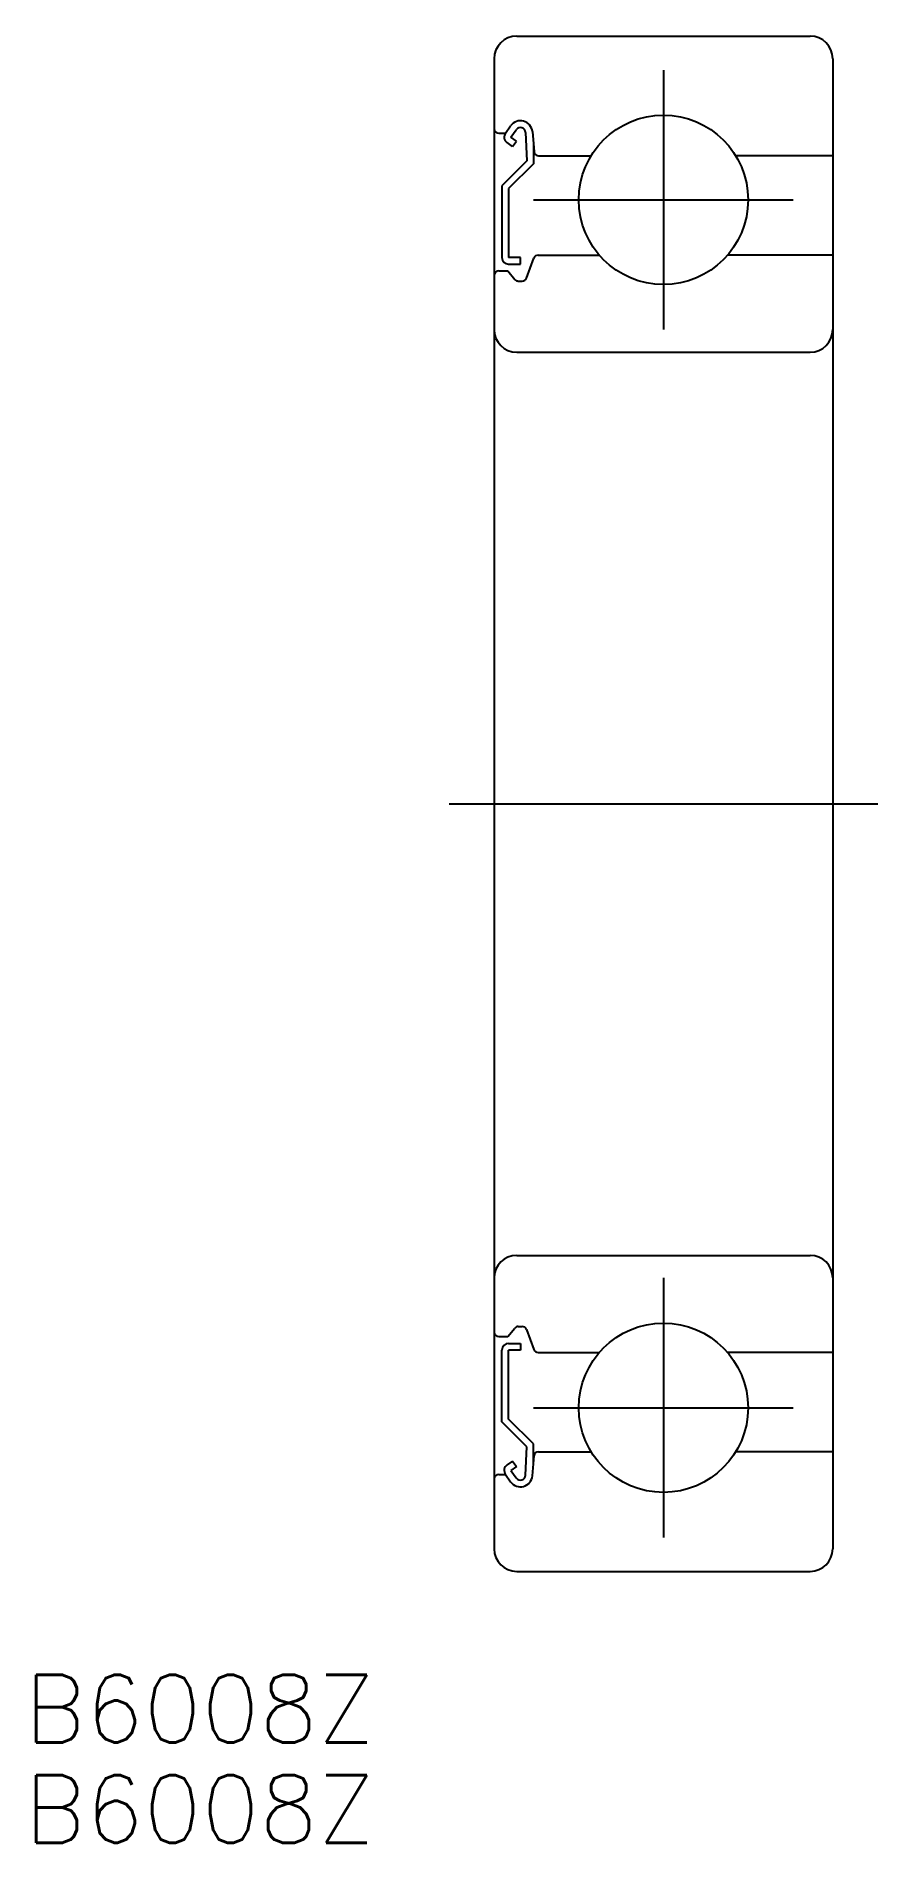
# Model space of a CAD drawing. Extents: x -27.8 to 9.5, y -46 to 34.
import ezdxf

# ---------------------------------------------------------------- set-up
doc = ezdxf.new("R2010")
doc.units = 0
doc.linetypes.add('CENTER', pattern=[50.8, 31.75, -6.35, 6.35, -6.35])
doc.layers.get('0').update_dxf_attribs({"linetype": 'CONTINUOUS'})
doc.layers.add('CENTER', color=1, linetype='CENTER')
doc.styles.get("Standard").update_dxf_attribs({"font": 'txt.shx', "height": 3, "bigfont": 'bigfont.shx'})

# ---------------------------------------------------------------- blocks, each defined once
blk = doc.blocks.new('*U2')
at = {"color": 7, "linetype": 'CONTINUOUS'}
blk.add_text('B6008Z', height=3, dxfattribs=at).set_placement((-28.307, -41.578))
blk = doc.blocks.new('*U3')
at = {"color": 7, "linetype": 'CONTINUOUS'}
blk.add_text('B6008Z', height=3, dxfattribs=at).set_placement((-28.307, -46.022))

msp = doc.modelspace()

# ---------------------------------------------------------------- linework, layer by layer
at = {"color": 7, "linetype": 'CONTINUOUS'}
for p, q in [((-6.5, 34), (6.5, 34)), ((-7.5, 33), (-7.5, -33)), ((7.5, 33), (7.5, -33)), ((-7.3, 29.7), (-7, 29.7)), ((-7, 29.7), (-6.769, 30.03)), ((-6.754, 29.528), (-6.523, 29.857)), ((-6.105, 29.734), (-6.058, 28.474)), ((-5.807, 29.772), (-5.728, 28.882)), ((-6.681, 29.11), (-6.926, 29.282)), ((-6.509, 29.355), (-6.754, 29.528)), ((-6.681, 29.11), (-6.509, 29.355)), ((-5.758, 29.221), (-5.758, 28.35)), ((-6.058, 28.474), (-7.158, 27.374)), ((-5.758, 28.35), (-6.858, 27.25)), ((-5.529, 28.7), (-3.203, 28.7)), ((7.5, 28.7), (3.203, 28.7)), ((-7.158, 27.374), (-7.158, 24.2)), ((-6.858, 27.25), (-6.858, 24.2)), ((-6.338, 24.2), (-6.858, 24.2)), ((-6.338, 23.9), (-6.338, 24.2)), ((-6.066, 23.281), (-5.743, 24.168)), ((-5.555, 24.3), (-2.839, 24.3)), ((7.5, 24.3), (2.839, 24.3)), ((-7.3, 23.6), (-6.9, 23.6)), ((-6.9, 23.6), (-6.582, 23.221)), ((-6.858, 23.9), (-6.338, 23.9)), ((-6.429, 23.15), (-6.254, 23.15)), ((-6.5, 20), (6.5, 20)), ((-6.5, -20), (6.5, -20)), ((-6.429, -23.15), (-6.254, -23.15)), ((-7.3, -23.6), (-6.9, -23.6)), ((-6.9, -23.6), (-6.582, -23.221)), ((-6.858, -23.9), (-6.338, -23.9)), ((-6.338, -23.9), (-6.338, -24.2)), ((-6.066, -23.281), (-5.743, -24.168)), ((-7.158, -27.374), (-7.158, -24.2)), ((-6.858, -27.25), (-6.858, -24.2)), ((-6.338, -24.2), (-6.858, -24.2)), ((-5.555, -24.3), (-2.839, -24.3)), ((7.5, -24.3), (2.839, -24.3)), ((-6.058, -28.474), (-7.158, -27.374)), ((-5.758, -28.35), (-6.858, -27.25)), ((-6.105, -29.734), (-6.058, -28.474)), ((-5.758, -29.221), (-5.758, -28.35)), ((-5.529, -28.7), (-3.203, -28.7)), ((7.5, -28.7), (3.203, -28.7)), ((-6.681, -29.11), (-6.926, -29.282)), ((-6.509, -29.355), (-6.754, -29.528)), ((-6.754, -29.528), (-6.523, -29.857)), ((-6.681, -29.11), (-6.509, -29.355)), ((-5.807, -29.772), (-5.728, -28.882)), ((-7.3, -29.7), (-7, -29.7)), ((-7, -29.7), (-6.769, -30.03)), ((-6.5, -34), (6.5, -34))]:
    msp.add_line(p, q, dxfattribs=at)
for centre in [(0, 26.75), (0, -26.75)]:
    msp.add_circle(centre, 3.75, dxfattribs=at)
for centre, radius, start, end in [((-6.5, 33), 1, 90, 180), ((6.5, 33), 1, 0, 90), ((-7.3, 29.9), 0.2, 180, 270), ((-6.755, 29.527), 0.3, 144.93555, 235.03769), ((-6.335, 29.725), 0.53, 5.06514, 144.93555), ((-6.335, 29.725), 0.23, 2.13108, 144.93555), ((-5.529, 28.9), 0.2, 185.06514, 270), ((-6.858, 24.2), 0.3, 180, 270), ((-5.555, 24.1), 0.2, 90, 159.97033), ((-7.3, 23.4), 0.2, 90, 180), ((-6.429, 23.35), 0.2, 219.99908, 270), ((-6.254, 23.35), 0.2, 270, 339.97033), ((-6.5, 21), 1, 180, 270), ((6.5, 21), 1, 270, 0), ((-6.5, -21), 1, 90, 180), ((6.5, -21), 1, 0, 90), ((-6.429, -23.35), 0.2, 90, 140.00092), ((-6.254, -23.35), 0.2, 20.02967, 90), ((-7.3, -23.4), 0.2, 180, 270), ((-6.858, -24.2), 0.3, 90, 180), ((-5.555, -24.1), 0.2, 200.02967, 270), ((-5.529, -28.9), 0.2, 90, 174.93486), ((-6.755, -29.527), 0.3, 124.96231, 215.06445), ((-7.3, -29.9), 0.2, 90, 180), ((-6.335, -29.725), 0.53, 215.06445, 354.93486), ((-6.335, -29.725), 0.23, 215.06445, 357.86892), ((-6.5, -33), 1, 180, 270), ((6.5, -33), 1, 270, 0)]:
    msp.add_arc(centre, radius, start, end, dxfattribs=at)
at = {"layer": 'CENTER', "color": 1, "linetype": 'CENTER'}
for p, q in [((0, 32.5), (0, 21)), ((-5.75, 26.75), (5.75, 26.75)), ((-9.5, 0), (9.5, 0)), ((0, -21), (0, -32.5)), ((-5.75, -26.75), (5.75, -26.75))]:
    msp.add_line(p, q, dxfattribs=at)

# ---------------------------------------------------------------- block references
at = {"color": 7, "linetype": 'CONTINUOUS'}
for name in ['*U2', '*U3']:
    msp.add_blockref(name, (0, 0), dxfattribs=at)

doc.saveas('drawing.dxf')
